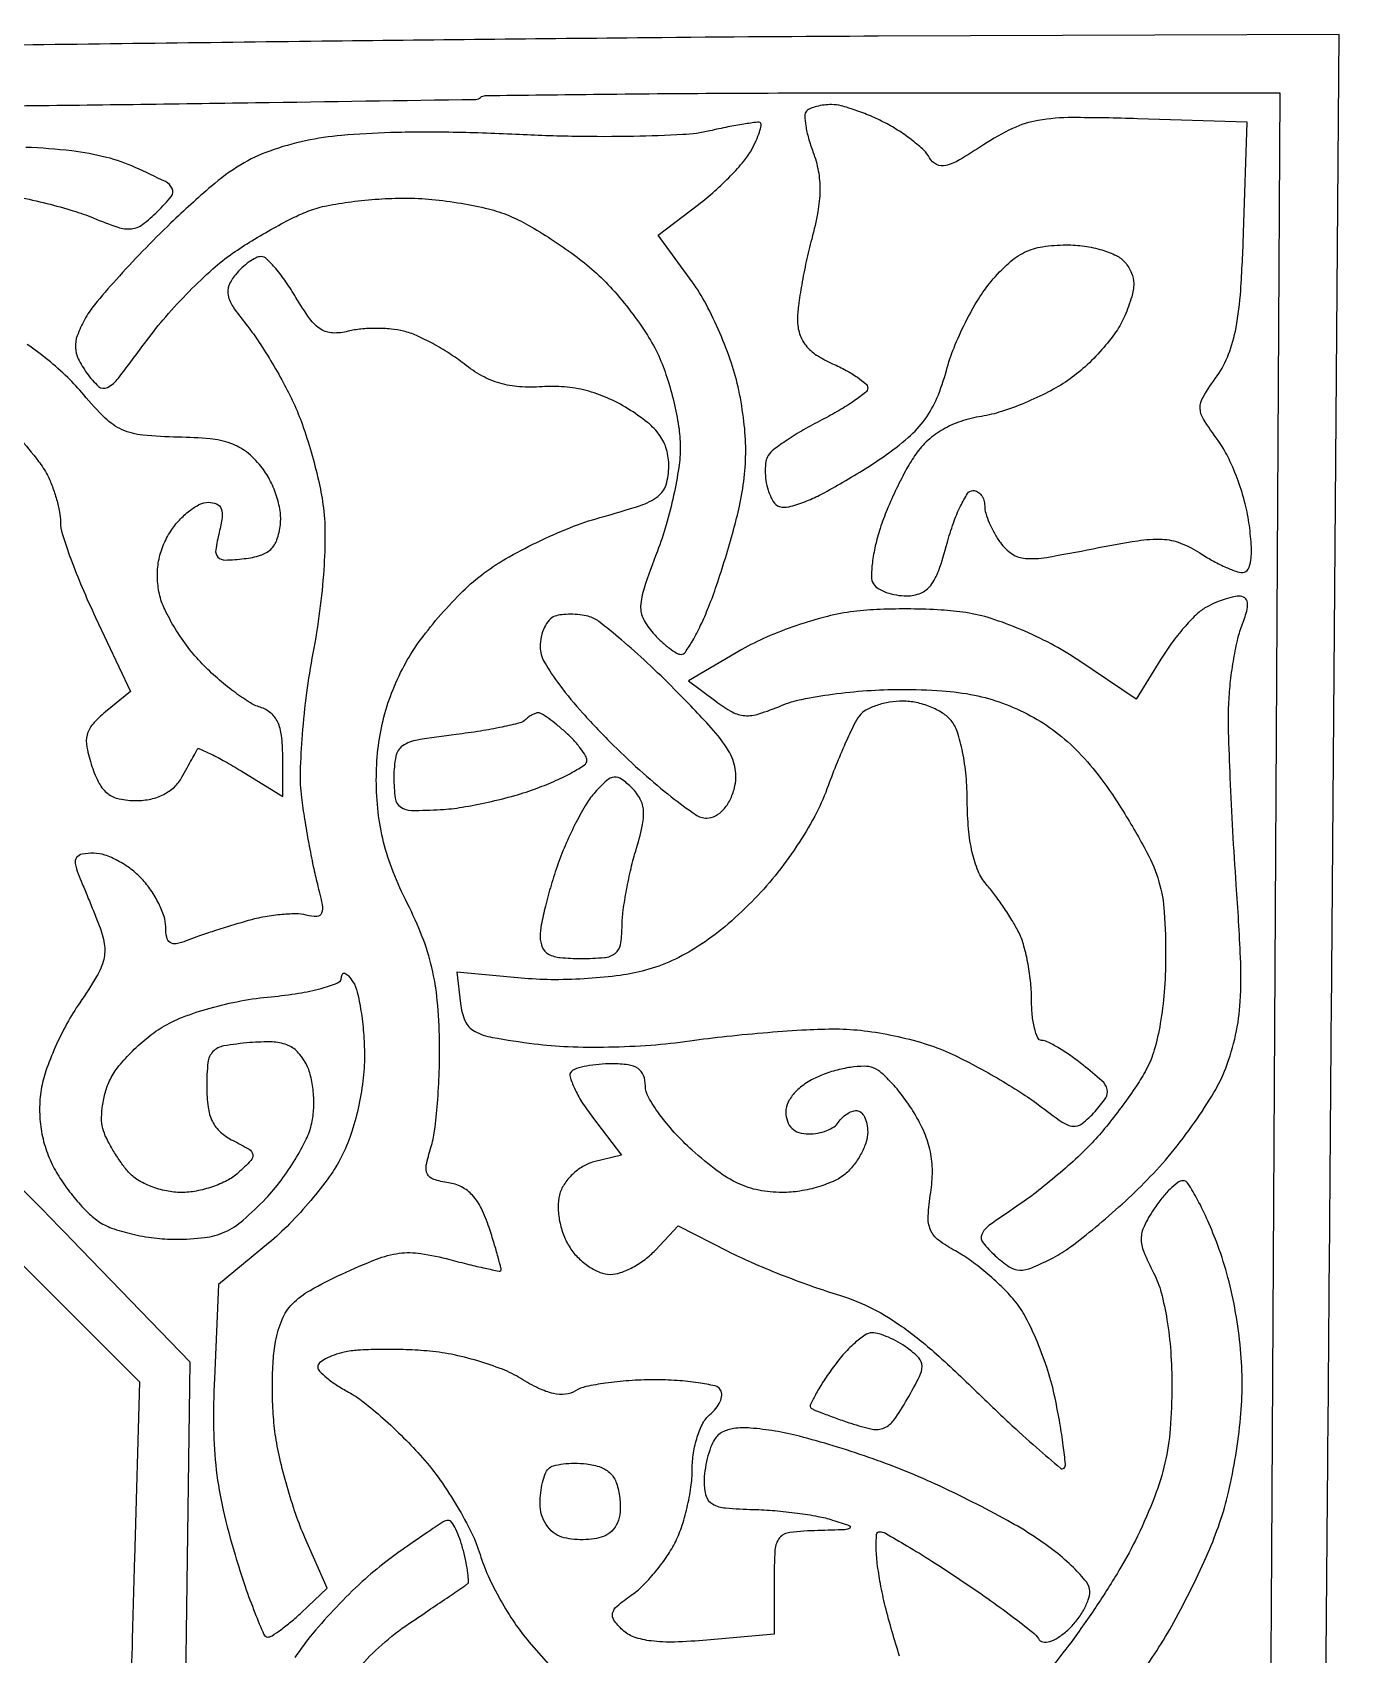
# Model space of a CAD drawing. Extents: x 3.8 to 44, y 2.8 to 44.9.
# Drawn here: x 34.48 to 44.01, y 33.21 to 44.94 of the extents above; entities that cross this region are included whole.
import ezdxf

# ---------------------------------------------------------------- set-up
doc = ezdxf.new("R2010")
doc.units = 0
doc.header["$MEASUREMENT"] = 0

msp = doc.modelspace()

# ---------------------------------------------------------------- linework, layer by layer
for points in [[(26.769741, 44.334821, -0.000003), (28.368792, 44.349802, -0.000078)], [(30.137898, 44.366089, -0.000047), (32.2326, 44.384852, 0.000564), (34.32738, 44.405782, 0.000932), (36.096749, 44.428758, 0.000052), (37.690471, 44.452589, 0.187218), (37.72455, 44.466407, -0.187969), (37.758238, 44.480009, -0.000185), (38.593187, 44.489849, -0.001772), (39.528314, 44.497211, -0.001082), (40.632112, 44.4996), (43.504424, 44.4996), (43.443254, 33.94575, -0.000243), (43.417724, 29.882081, -0.000392), (43.391576, 26.420095, -0.000056), (43.36558, 23.343016, -0.027166)], [(43.732082, 20.6001, 0.000047), (43.770059, 25.005258, 0.000035), (43.811047, 29.851242, 0.000035), (43.848959, 34.409378, 0.000081), (43.87667, 37.83735), (43.932793, 44.9226), (40.599546, 44.908836, 0.001389), (38.931371, 44.897312, 0.000511), (36.576261, 44.872094, 0.000506), (34.003819, 44.839314, 0.000608)], [(34.382636, 43.746368, -0.011631), (34.587362, 43.699912, -0.011778), (34.779104, 43.646855, -0.025572), (34.922881, 43.595243, 0.017164), (35.102177, 43.527458, 0.10667), (35.199269, 43.516283, 0.137345), (35.280471, 43.547865, 0.035387), (35.387718, 43.640918, 0.02516), (35.488454, 43.752336, 0.295772), (35.494554, 43.807758, 0.163176), (35.444714, 43.85724, 0.007626), (35.227209, 43.960442, 0.046439), (35.018895, 44.032952, 0.030074), (34.767734, 44.079181, 0.021499), (34.436471, 44.105374, 0.007886)], [(34.385945, 42.007913, -0.008626), (34.527668, 41.834573, -0.049191), (34.591779, 41.734512, -0.028481), (34.627865, 41.652515, -0.021477), (34.658342, 41.558882, -0.021881), (34.679399, 41.468126, -0.04598), (34.686067, 41.396112, 0.077257), (34.699995, 41.306762, 0.010909), (34.760647, 41.130073, 0.012222), (34.84271, 40.922769, 0.010127), (34.939864, 40.706159), (35.193595, 40.169818), (35.012389, 40.023086, 0.040988), (34.920126, 39.934939, 0.120828), (34.879453, 39.857904, 0.110721), (34.877195, 39.766701, 0.0315), (34.913691, 39.628827, 0.040506), (34.966417, 39.505058, 0.107608), (35.02785, 39.431837, 0.115063), (35.111455, 39.393574, 0.050064), (35.23373, 39.3813, 0.052932), (35.339779, 39.392558, 0.06524), (35.433404, 39.42587, 0.070295), (35.509736, 39.479501, 0.078076), (35.56508, 39.5505, 0.000158), (35.60223, 39.617549, 0.000204), (35.636246, 39.679045, 0.000153), (35.664724, 39.730616, 0.001846), (35.6756, 39.7505, -0.391032), (35.692689, 39.756324, -0.009322), (35.775681, 39.717689, -0.01552), (35.876408, 39.664559, -0.009291), (35.99285, 39.59555), (36.2934, 39.4098), (36.2934, 39.707099, 0.029418), (36.28491, 39.851277, 0.079849), (36.256999, 39.949448, 0.111224), (36.206652, 40.014602, 0.096305), (36.130673, 40.056045, -0.06464), (36.051046, 40.093186, -0.019299), (35.940503, 40.169484, -0.019004), (35.821809, 40.265609, -0.019492), (35.711793, 40.369693, -0.03127), (35.609774, 40.488003, -0.025145), (35.515053, 40.626814, -0.025813), (35.440422, 40.764436, -0.057334), (35.401743, 40.877084, -0.047421), (35.387173, 40.996481, -0.051666), (35.396113, 41.113004, -0.051836), (35.428698, 41.224887, -0.048303), (35.484173, 41.330538, -0.041158), (35.546251, 41.410144, -0.042642), (35.619852, 41.477482, -0.046453), (35.693523, 41.523969, -0.118063), (35.754622, 41.5386, -0.100744), (35.815339, 41.526241, -0.207506), (35.8481, 41.49177, -0.12232), (35.85492, 41.428475, -0.027459), (35.834174, 41.321182, 0.024936), (35.808967, 41.194251, 0.230691), (35.825434, 41.142357, 0.212998), (35.877547, 41.120914, 0.02124), (36.015353, 41.130832, 0.045289), (36.132186, 41.155104, 0.115135), (36.20669, 41.198219, 0.121903), (36.251919, 41.268116, 0.054034), (36.276463, 41.375975, 0.067759), (36.274516, 41.475648, 0.04143), (36.24678, 41.590152, 0.04027), (36.198888, 41.703126, 0.049842), (36.136192, 41.798599, 0.055716), (36.031187, 41.902232, 0.082548), (35.918109, 41.964416, 0.061772), (35.767767, 41.997195, 0.019199), (35.536447, 42.00944, -0.020536), (35.282785, 42.023549, -0.081693), (35.132612, 42.063442, -0.088437), (35.009258, 42.147668, -0.026486), (34.854802, 42.316035, 0.029177), (34.738813, 42.441113, 0.020347), (34.594597, 42.56864, 0.020592), (34.445753, 42.679969, 0.039507)], [(30.532747, 39.898256), (35.256941, 35.178559), (35.22119, 33.895929, 0.000328), (35.202555, 33.211249, 0.000087), (35.173769, 32.120279, 0.000089), (35.14148, 30.88, 0.000091), (35.109961, 29.6523), (35.034483, 26.6913), (35.938892, 25.803989, 0.000429), (36.426989, 25.32594, 0.000109), (37.221375, 24.549582, 0.000111), (38.129432, 23.662912, 0.000112), (39.034772, 22.77968)], [(38.562812, 23.91178), (35.441533, 27.0297), (35.484713, 27.6219, 0.011837), (35.503862, 28.011474, 0.000865), (35.529292, 29.083894, 0.001207), (35.554322, 30.363203, 0.000914), (35.575834, 31.7673), (35.623774, 35.3205), (34.764027, 36.2088, 0.002461), (34.238247, 36.746717, 0.000313), (33.099836, 37.898553, 0.000367)], [(42.476129, 33.036584, 0.016481), (42.613234, 33.23327, 0.018085), (42.737126, 33.440123, 0.011336), (42.867602, 33.690253, 0.011376), (42.98503, 33.942708, 0.020318), (43.068234, 34.155964, 0.026223), (43.132228, 34.379409, 0.016598), (43.184303, 34.645441, 0.01649), (43.219129, 34.91789, 0.023544), (43.2306, 35.161371, 0.022994), (43.218925, 35.415106, 0.020309), (43.183928, 35.677543, 0.020563), (43.128458, 35.932408, 0.025655), (43.055322, 36.163326, 0.013416), (42.982605, 36.34285, 0.020399), (42.909038, 36.494186, 0.015899), (42.841577, 36.610637, 0.259056), (42.803472, 36.6318, 0.162521), (42.765492, 36.61912, 0.031717), (42.709926, 36.571565, 0.030677), (42.649598, 36.505253, 0.024207), (42.592544, 36.426746, 0.030983), (42.521296, 36.301757, 0.113462), (42.500632, 36.213579, 0.099707), (42.519254, 36.119063, 0.020994), (42.590594, 35.965648, -0.05473), (42.645511, 35.823172, -0.024581), (42.687261, 35.626708, -0.022221), (42.714087, 35.396107, -0.017845), (42.723, 35.146446, -0.019779), (42.710813, 34.838487, -0.036698), (42.672848, 34.591412, -0.036197), (42.598744, 34.350315, -0.018685), (42.473513, 34.060536, -0.023417), (42.34732, 33.825148, -0.012737), (42.171789, 33.547899, -0.012667), (41.978532, 33.274441, -0.019583), (41.796713, 33.049468, 0.010514)], [(40.754416, 33.19366, -0.009723), (40.700003, 33.370079, -0.009641), (40.650769, 33.554818, -0.01412), (40.615219, 33.719247, -0.015557), (40.592985, 33.862875, -0.026661), (40.58461, 33.983775, -0.026006), (40.587881, 34.074207, -0.388625), (40.609282, 34.0938, -0.13054), (40.651736, 34.082524, -0.004205), (40.806114, 33.992561, -0.007843), (40.987022, 33.881215, -0.005338), (41.189424, 33.749158, -0.006112), (41.390889, 33.611035, -0.00829), (41.56915, 33.481118, -0.005871), (41.714671, 33.368617, -0.08706), (41.757364, 33.320647, 0.208778), (41.790228, 33.297893, 0.119602), (41.839258, 33.300059, 0.076193), (41.901176, 33.328779, 0.037309), (41.969999, 33.382301, 0.04159), (42.031416, 33.447951, 0.038135), (42.083118, 33.524715, 0.040334), (42.118493, 33.600667, 0.091887), (42.12928, 33.662762, 0.168576), (42.104832, 33.730733, 0.028358), (42.01061, 33.834758, 0.028283), (41.88083, 33.948942, 0.021775), (41.72743, 34.058795, 0.018444), (41.534524, 34.1747, 0.009086), (41.281463, 34.308376, 0.009002), (41.013398, 34.437801, 0.012971), (40.771409, 34.541789, 0.011552), (40.5321, 34.630997, 0.009461), (40.272503, 34.715527, 0.009584), (40.030759, 34.784181, 0.024749), (39.853337, 34.821636, 0.018237), (39.676205, 34.84337, 0.055566), (39.555214, 34.840297, 0.088303), (39.472178, 34.813464, 0.130127), (39.416273, 34.761641, 0.054608), (39.387509, 34.702904, 0.026165), (39.363148, 34.62243, 0.025573), (39.346264, 34.534873, 0.033152), (39.340295, 34.45335, 0.075591), (39.355112, 34.351233, 0.194717), (39.401106, 34.29431, 0.10593), (39.495684, 34.26552, 0.015245), (39.69855, 34.254567, -0.014989), (39.85171, 34.246376, -0.012299), (40.01461, 34.228714, -0.012486), (40.163595, 34.205043, -0.03186), (40.2696, 34.1784, -0.008407), (40.391327, 34.137147, -0.604142), (40.393683, 34.12047, -0.147695), (40.358832, 34.108497, -0.002769), (40.16385, 34.102233, 0.020393), (39.961423, 34.088578, 0.193687), (39.886355, 34.048463, 0.162397), (39.85302, 33.963874, 0.013355), (39.8466, 33.723576), (39.8466, 33.353352), (39.36015, 33.309859, -0.014775), (39.12649, 33.295911, -0.037853), (38.957342, 33.303629, -0.054043), (38.834694, 33.332248, -0.105972), (38.749535, 33.38427, -0.046711), (38.688686, 33.453942, -0.222374), (38.679113, 33.504556, -0.157263), (38.7114, 33.555751, -0.021288), (38.813468, 33.633922, 0.043093), (38.894652, 33.701907, 0.022806), (38.983447, 33.798781, 0.022523), (39.065853, 33.906894, 0.032258), (39.127983, 34.010134, 0.038593), (39.17645, 34.124737, 0.022671), (39.217265, 34.267957, 0.022587), (39.245241, 34.41572, 0.035503), (39.2544, 34.54454, -0.03915), (39.263706, 34.663205, -0.038161), (39.291403, 34.780022, -0.040744), (39.331971, 34.878565, -0.101875), (39.380369, 34.939027, 0.050777), (39.425125, 34.984577, 0.064546), (39.455715, 35.034897, 0.078442), (39.468312, 35.08211, 0.165938), (39.459976, 35.118586, 0.199495), (39.419207, 35.147901, 0.019727), (39.298231, 35.171184, 0.022468), (39.146056, 35.187337, 0.015945), (38.974457, 35.192305, 0.016216), (38.797206, 35.186031, 0.018291), (38.627759, 35.168279, 0.017817), (38.485764, 35.142939, 0.088151), (38.410896, 35.112333, -0.11876), (38.338668, 35.087794, -0.078314), (38.250739, 35.093536, -0.056956), (38.144141, 35.130683, -0.026124), (38.014879, 35.201524, 0.044607), (37.881723, 35.26823, 0.022265), (37.703295, 35.329494, 0.021909), (37.511552, 35.376907, 0.030045), (37.335583, 35.40144, 0.012084), (37.165537, 35.41068, 0.011368), (36.991741, 35.411964, 0.01141), (36.837697, 35.406082, 0.038097), (36.73755, 35.392261, 0.030422), (36.664656, 35.371763, 0.042962), (36.603115, 35.344219, 0.050291), (36.559904, 35.314199, 0.21919), (36.5472, 35.286612, 0.194033), (36.560086, 35.254655, 0.028492), (36.612324, 35.206262, 0.028681), (36.683993, 35.153687, 0.021044), (36.768898, 35.103542, -0.043779), (36.875321, 35.033984, -0.014807), (37.017507, 34.915189, -0.014598), (37.167686, 34.773925, -0.016251), (37.303907, 34.628953, -0.026685), (37.431442, 34.467455, -0.019673), (37.555529, 34.276282, -0.019993), (37.658748, 34.085719, -0.041357), (37.720525, 33.928204, 0.034815), (37.778122, 33.775509, 0.020294), (37.86696, 33.601, 0.020226), (37.970622, 33.432646, 0.032055), (38.073957, 33.298519), (38.324081, 33.013644)], [(36.844948, 33.10758, -0.03905), (37.009554, 33.276775, -0.031743), (37.209818, 33.431439, 0.000249), (37.362979, 33.535026, 0.000378), (37.496126, 33.625319, 0.000138), (37.610762, 33.703232, 0.009386), (37.629967, 33.716827, 0.257867), (37.63763, 33.733478, 0.013048), (37.631483, 33.795029, 0.018177), (37.619119, 33.870692, 0.011895), (37.599646, 33.956917, 0.021914), (37.574405, 34.041587, 0.032912), (37.544442, 34.112585, 0.034653), (37.514154, 34.163757, 0.259177), (37.489779, 34.175831, 0.131131), (37.454587, 34.164633, 0.004691), (37.334902, 34.086523, 0.008363), (37.194714, 33.989721, 0.005731), (37.038761, 33.875411, 0.025689), (36.867858, 33.732816, 0.015979), (36.681961, 33.549404, 0.016022), (36.509719, 33.356212, 0.027774), (36.381244, 33.183858, 0.021908)]]:
    msp.add_lwpolyline(points, format="xyb")
for points in [[(40.26255, 44.414479, 0.031889), (40.207808, 44.411198, 0.032155), (40.154082, 44.400982, 0.03393), (40.108685, 44.385936, 0.099711), (40.081399, 44.367799, 0.208076), (40.068489, 44.33501, 0.030074), (40.075488, 44.261805, 0.029899), (40.095246, 44.17143, 0.021481), (40.12756, 44.073251, -0.045047), (40.165971, 43.934942, -0.048898), (40.177567, 43.795783, -0.041236), (40.162244, 43.638317, -0.02048), (40.118362, 43.442438, 0.011582), (40.079099, 43.280721, 0.010486), (40.045927, 43.111927, 0.010567), (40.022598, 42.959567, 0.032714), (40.0158, 42.855777, 0.075962), (40.030993, 42.75635, 0.093803), (40.075061, 42.673795, 0.079445), (40.152864, 42.603484, 0.039917), (40.2696, 42.540239, -0.019153), (40.36682, 42.492673, -0.027305), (40.448846, 42.442617, -0.026154), (40.509345, 42.396165, -0.219342), (40.5234, 42.365668, -0.22791), (40.507799, 42.333219, -0.016402), (40.425681, 42.271866, -0.020419), (40.318197, 42.203271, -0.013864), (40.19074, 42.133728, 0.012951), (40.059452, 42.062407, 0.015593), (39.940083, 41.988442, 0.014322), (39.844154, 41.920743, 0.09378), (39.804579, 41.877452, 0.097058), (39.787704, 41.832629, 0.040421), (39.782144, 41.767952, 0.038023), (39.787291, 41.695638, 0.040089), (39.803333, 41.626246, 0.056463), (39.840058, 41.544039, 0.185409), (39.885812, 41.507701, 0.140017), (39.95312, 41.505929, 0.027861), (40.068995, 41.542742, 0.0293), (40.174892, 41.590275, 0.009823), (40.323739, 41.671616, 0.009736), (40.485297, 41.768295, 0.010979), (40.63653, 41.867526, 0.028329), (40.8163, 42.00684, 0.056054), (40.938219, 42.139593, 0.058599), (41.024269, 42.292057, 0.033868), (41.092408, 42.491605, -0.030596), (41.147524, 42.656532, -0.020499), (41.229493, 42.8378, -0.020676), (41.32375, 43.007493, -0.037803), (41.416199, 43.135919, -0.032325), (41.543158, 43.268395, -0.072466), (41.6581, 43.346586, -0.075584), (41.787432, 43.386847, -0.037746), (41.958762, 43.3998, -0.034449), (42.091508, 43.390643, -0.037957), (42.217389, 43.363336, -0.04152), (42.321325, 43.322725, -0.106042), (42.384537, 43.272976, -0.071268), (42.431374, 43.196657, -0.103807), (42.447104, 43.119556, -0.074494), (42.432332, 43.0246, -0.022418), (42.382369, 42.886815, -0.055159), (42.319498, 42.77252, -0.027446), (42.21699, 42.642598, -0.026858), (42.094768, 42.518199, -0.035486), (41.970224, 42.419615, -0.030653), (41.830268, 42.336225, -0.020513), (41.661178, 42.257644, -0.020688), (41.490387, 42.194787, -0.03777), (41.346062, 42.160114, 0.04014), (41.197408, 42.123656, 0.050383), (41.068016, 42.065652, 0.053495), (40.959135, 41.986433, 0.055933), (40.871355, 41.886988, 0.027262), (40.804504, 41.779622, 0.013785), (40.731629, 41.637856, 0.01365), (40.664229, 41.486913, 0.019761), (40.613728, 41.349904, 0.021494), (40.578449, 41.222751, 0.026557), (40.557097, 41.101677, 0.02657), (40.55018, 41.000606, 0.143161), (40.564678, 40.948054, 0.121475), (40.598465, 40.914932, 0.047951), (40.657834, 40.887137, 0.043794), (40.730707, 40.86818, 0.041767), (40.806946, 40.8618, 0.097945), (40.906395, 40.88147, 0.132767), (40.978704, 40.936958, 0.079285), (41.037008, 41.045211, 0.018618), (41.097729, 41.2425, -0.019519), (41.142909, 41.388361, -0.029167), (41.194587, 41.511369, -0.028666), (41.245687, 41.602007, -0.255373), (41.284475, 41.6232, -0.129493), (41.316862, 41.614669, -0.100696), (41.344453, 41.590673, -0.088824), (41.363008, 41.554777, -0.075114), (41.3694, 41.51247, 0.072858), (41.377203, 41.459205, 0.028056), (41.402683, 41.388748, 0.027058), (41.439338, 41.314244, 0.030023), (41.482705, 41.246785, 0.08721), (41.567516, 41.165293, 0.132123), (41.663811, 41.132445, 0.058831), (41.81592, 41.140287, 0.006794), (42.152724, 41.202488, -0.009041), (42.476303, 41.260745, -0.049898), (42.652833, 41.271409, -0.082802), (42.784816, 41.244022, -0.052601), (42.924743, 41.172073, 0.018344), (43.014148, 41.118072, 0.020027), (43.104736, 41.07244, 0.019937), (43.184877, 41.039806, 0.086928), (43.235144, 41.031, 0.280934), (43.273278, 41.054262, 0.087852), (43.293924, 41.120996, 0.048903), (43.296914, 41.231491, 0.016875), (43.280245, 41.39055, 0.032172), (43.248455, 41.545399, 0.023101), (43.194058, 41.713476, 0.023454), (43.127069, 41.869265, 0.045634), (43.057048, 41.984974, -0.016643), (42.950992, 42.139292, -0.139115), (42.926824, 42.219582, -0.142028), (42.948712, 42.299841, -0.017593), (43.049599, 42.452627, 0.064404), (43.132882, 42.608711, 0.044677), (43.186712, 42.80155, 0.029156), (43.220476, 43.071062, 0.008614), (43.240905, 43.486752), (43.266459, 44.2881), (42.475178, 44.312583, 0.007175), (42.002681, 44.320418, 0.042635), (41.75685, 44.299971, 0.06812), (41.57139, 44.24174, 0.036101), (41.361006, 44.123387, -0.012616), (41.186881, 44.014372, -0.074617), (41.087497, 43.974078, -0.175495), (41.021704, 43.981426, -0.151624), (40.971066, 44.02952, 0.075242), (40.928347, 44.084516, 0.02353), (40.84917, 44.153005, 0.022921), (40.752318, 44.222185, 0.023451), (40.650258, 44.281645, 0.019099), (40.543276, 44.332329, 0.018544), (40.431694, 44.375244, 0.018818), (40.330917, 44.405586, 0.062814)], [(39.747704, 44.281518, 0.197231), (39.725415, 44.287426, 0.005952), (39.628521, 44.27355, 0.010957), (39.51301, 44.253, 0.007253), (39.3813, 44.224585, -0.043765), (39.186908, 44.197287, -0.008347), (38.82985, 44.184661, -0.008845), (38.411268, 44.184259, -0.008031), (37.979225, 44.198431, 0.007937), (37.495763, 44.214382, 0.011832), (37.072674, 44.211608, 0.01355), (36.719936, 44.191368, 0.031722), (36.458747, 44.15247, 0.032551), (36.199127, 44.078843, 0.051663), (35.990712, 43.979538, 0.041007), (35.776044, 43.823069, 0.013326), (35.485517, 43.558605, 0.009063), (35.279783, 43.353754, 0.010038), (35.088647, 43.148315, 0.009479), (34.9327, 42.966998, 0.050032), (34.859664, 42.858241, 0.033561), (34.807599, 42.742986, 0.10091), (34.794248, 42.658136, 0.104442), (34.815364, 42.57653, 0.037437), (34.877053, 42.472719, 0.057596), (34.962078, 42.376957, 0.316289), (35.026978, 42.36933, 0.105476), (35.105531, 42.436284, 0.005386), (35.307709, 42.705576, -0.020814), (35.447406, 42.880158, -0.015181), (35.61623, 43.062535, -0.015387), (35.787141, 43.225902, -0.032359), (35.931325, 43.339516, -0.01347), (36.071196, 43.430305, -0.010633), (36.227125, 43.521151, -0.010782), (36.375605, 43.599341, -0.026081), (36.489257, 43.648872, -0.042178), (36.611407, 43.683275, -0.015262), (36.789485, 43.71196, -0.015011), (36.987329, 43.731644, -0.017289), (37.176876, 43.7382, -0.023814), (37.371162, 43.728941, -0.017887), (37.583397, 43.700976, -0.018184), (37.781568, 43.660156, -0.039088), (37.929619, 43.611481, -0.030393), (38.068136, 43.543447, -0.015008), (38.235618, 43.441379, -0.014835), (38.403631, 43.324698, -0.020968), (38.545431, 43.210356, -0.030178), (38.676361, 43.080607, -0.019853), (38.811411, 42.91694, -0.019992), (38.930556, 42.746546, -0.035969), (39.012023, 42.596826, -0.028664), (39.071179, 42.443901, -0.019567), (39.121374, 42.264393, -0.019765), (39.156247, 42.086907, -0.03717), (39.167942, 41.941357, -0.038722), (39.157037, 41.789165, -0.01659), (39.120094, 41.588562, -0.016299), (39.066392, 41.37638, -0.020662), (39.002447, 41.184578, 0.008881), (38.906291, 40.917312, 0.069719), (38.881633, 40.787976, 0.132844), (38.902219, 40.693691, 0.064201), (38.973259, 40.59147, 0.020672), (39.030725, 40.53302, 0.025427), (39.089139, 40.483647, 0.025212), (39.141244, 40.447966, 0.138384), (39.173726, 40.4388, 0.247221), (39.204754, 40.45514, 0.018341), (39.257719, 40.53875, 0.022087), (39.315485, 40.64868, 0.014763), (39.372172, 40.779056, 0.013519), (39.430669, 40.93755, 0.007419), (39.494123, 41.134485, 0.00739), (39.55265, 41.336433, 0.011712), (39.596144, 41.51122, 0.026823), (39.63059, 41.715781, 0.029731), (39.641358, 41.915915, 0.028497), (39.628354, 42.123142, 0.021263), (39.591372, 42.349177, 0.030618), (39.53815, 42.544591, 0.019816), (39.45408, 42.763446, 0.019928), (39.354532, 42.971527, 0.035223), (39.25403, 43.133086), (39.009287, 43.470943), (39.299907, 43.692611, 0.019535), (39.417959, 43.790176, 0.017602), (39.532356, 43.899984, 0.017939), (39.627888, 44.00571, 0.051926), (39.683118, 44.087285, 0.016603), (39.716577, 44.155125, 0.025999), (39.740284, 44.215706, 0.023695), (39.753935, 44.264342, 0.295276)], [(36.137412, 43.3152, 0.117426), (36.100395, 43.306385, 0.036572), (36.051075, 43.276775, 0.034288), (35.998987, 43.234452, 0.031807), (35.951758, 43.184393, 0.07602), (35.904859, 43.106328, 0.151189), (35.898501, 43.035172, 0.097196), (35.934208, 42.951825, 0.020754), (36.028762, 42.824843, -0.023182), (36.111091, 42.713151, -0.011349), (36.205954, 42.563888, -0.011233), (36.297722, 42.403977, -0.015995), (36.371388, 42.2577, -0.024331), (36.43564, 42.099544, -0.013733), (36.498765, 41.902326, -0.013684), (36.551647, 41.699414, -0.021787), (36.584459, 41.523115, -0.035105), (36.599056, 41.315706, -0.016958), (36.590046, 41.049519, -0.015745), (36.560439, 40.752145, -0.014187), (36.511419, 40.446634, 0.014276), (36.465423, 40.159647, 0.012806), (36.433908, 39.859921, 0.012957), (36.419497, 39.589478, 0.038748), (36.428772, 39.404619, 0.007852), (36.451542, 39.246801, 0.00566), (36.481697, 39.071461, 0.005718), (36.514174, 38.905339, 0.012323), (36.54378, 38.778409, -0.012967), (36.578355, 38.629306, -0.136428), (36.574065, 38.56745, -0.315241), (36.540189, 38.543287, -0.066251), (36.463849, 38.55276, 0.066628), (36.387402, 38.562189, 0.022415), (36.274961, 38.555981, 0.021845), (36.149767, 38.537869, 0.023338), (36.029407, 38.509177, 0.005006), (35.909089, 38.473181, 0.004378), (35.783995, 38.433183, 0.004404), (35.671594, 38.395055, 0.013063), (35.59545, 38.366224, -0.05137), (35.524128, 38.345294, -0.198815), (35.479956, 38.354696, -0.195204), (35.454851, 38.392763, -0.049401), (35.4474, 38.467996, 0.080092), (35.435249, 38.543366, 0.035296), (35.396729, 38.637009, 0.033777), (35.340918, 38.732626, 0.038558), (35.274904, 38.815448, 0.044624), (35.195985, 38.886299, 0.038215), (35.101686, 38.946212, 0.039972), (35.006888, 38.987381, 0.082639), (34.927453, 39.0006, 0.041516), (34.8439, 38.99365, 0.190261), (34.802993, 38.969018, 0.212702), (34.792557, 38.925164, 0.052462), (34.814255, 38.85255, -0.001638), (34.844224, 38.78004, -0.000674), (34.884385, 38.681581, -0.000667), (34.927194, 38.575822, -0.000857), (34.966271, 38.478428, -0.054488), (35.003441, 38.344636, -0.102503), (34.998733, 38.233061, -0.072681), (34.947234, 38.108338, -0.017334), (34.825537, 37.919036, 0.026832), (34.733585, 37.769849, 0.020223), (34.648353, 37.597071, 0.020589), (34.58135, 37.427676, 0.043681), (34.546729, 37.291052, 0.040269), (34.535267, 37.148774, 0.039005), (34.546521, 37.004942, 0.039139), (34.579902, 36.865084, 0.041203), (34.634273, 36.734631, 0.030501), (34.699881, 36.62474, 0.022267), (34.785245, 36.510978, 0.022634), (34.876187, 36.410076, 0.045279), (34.958141, 36.340836, 0.067437), (35.056514, 36.290078, 0.027692), (35.200854, 36.247585, 0.026782), (35.363034, 36.218512, 0.030968), (35.519685, 36.2088, 0.030159), (35.728966, 36.221435, 0.076266), (35.875412, 36.262413, 0.072371), (36.00729, 36.346861, 0.025157), (36.170623, 36.503461, 0.028236), (36.281043, 36.634643, 0.023721), (36.383038, 36.785085, 0.024386), (36.463074, 36.931731, 0.058723), (36.503494, 37.048399, 0.044177), (36.517506, 37.157348, 0.033605), (36.514186, 37.277721, 0.034438), (36.495479, 37.391034, 0.064825), (36.462699, 37.477615, 0.069034), (36.399284, 37.564728, 0.111581), (36.322994, 37.61487, 0.084099), (36.216902, 37.635429, 0.026654), (36.055217, 37.630627, 0.021378), (35.867632, 37.606916, 0.158633), (35.788973, 37.565652, 0.169587), (35.752417, 37.487404, 0.025272), (35.7435, 37.311098, 0.034054), (35.753452, 37.165144, 0.080091), (35.785217, 37.060987, 0.096391), (35.843539, 36.983954, 0.067121), (35.934019, 36.922513, -0.016097), (36.050756, 36.859543, -0.227168), (36.076773, 36.821281, -0.233529), (36.062883, 36.777682, -0.016996), (35.969657, 36.687365, -0.065547), (35.891893, 36.63363, -0.036112), (35.785315, 36.588373, -0.035308), (35.668659, 36.557493, -0.047084), (35.5596, 36.5472, -0.050918), (35.452569, 36.558128, -0.041513), (35.342031, 36.59069, -0.043094), (35.244444, 36.638504, -0.080036), (35.177271, 36.69525, -0.024244), (35.124712, 36.762813, -0.016961), (35.071933, 36.843594, -0.017157), (35.026543, 36.924646, -0.033818), (34.99723, 36.992352, -0.078847), (34.983805, 37.064647, -0.036823), (34.988328, 37.160065, -0.035306), (35.008029, 37.26164, -0.041367), (35.041197, 37.35398, -0.059603), (35.098381, 37.447967, -0.027549), (35.192939, 37.555617, -0.026814), (35.306037, 37.659166, -0.033553), (35.421755, 37.741893, -0.047044), (35.569131, 37.814829, -0.023076), (35.768121, 37.880638, -0.022031), (35.990317, 37.932475, -0.023682), (36.210929, 37.963065, 0.016575), (36.408399, 37.987593, 0.028135), (36.571106, 38.02278, 0.028069), (36.690301, 38.06299, 0.302648), (36.717695, 38.1029, -0.151938), (36.725527, 38.126907, -0.345324), (36.742701, 38.132011, -0.124239), (36.769235, 38.112933, -0.031637), (36.801, 38.07, -0.085098), (36.832836, 37.99552, -0.019719), (36.859299, 37.861343, -0.019799), (36.877781, 37.70232, -0.018229), (36.884305, 37.53788, -0.031502), (36.873234, 37.352933, -0.02474), (36.838803, 37.15501, -0.025105), (36.786036, 36.965753, -0.037427), (36.719628, 36.807327, -0.038381), (36.63033, 36.661177, -0.018855), (36.496097, 36.489252, -0.018587), (36.342465, 36.320243, -0.02568), (36.19174, 36.181368), (35.829824, 35.88074), (35.798948, 35.200826, 0.014993), (35.793391, 34.839954, 0.025582), (35.813191, 34.539196, 0.026594), (35.86281, 34.250257, 0.017912), (35.948571, 33.926656, 0.008016), (36.021771, 33.698857, 0.012795), (36.09237, 33.506963, 0.006619), (36.156837, 33.350734, 0.300101), (36.184632, 33.3324, 0.14218), (36.216115, 33.341537, 0.015594), (36.27905, 33.384235, 0.01806), (36.352035, 33.441281, 0.013664), (36.428029, 33.508861), (36.615862, 33.685321), (36.454064, 34.051094, -0.021333), (36.388262, 34.218845, -0.013054), (36.324415, 34.421619, -0.013078), (36.271595, 34.626101, -0.022607), (36.239913, 34.798815, -0.020137), (36.223808, 34.966153, -0.014591), (36.218845, 35.153351, -0.014781), (36.224596, 35.331672, -0.030922), (36.241709, 35.469395, -0.051895), (36.289279, 35.629306, -0.09635), (36.363743, 35.741745, -0.070807), (36.49108, 35.839023, -0.018241), (36.721731, 35.957497, -0.015999), (36.971143, 36.064725, -0.060219), (37.135606, 36.107376, -0.070823), (37.291539, 36.106135, -0.027874), (37.502309, 36.062289, 0.004505), (37.639219, 36.027064, 0.007243), (37.756612, 35.999785, 0.002321), (37.857678, 35.978328, 0.271231), (37.869925, 35.982457, 0.246689), (37.872933, 35.995175, 0.002975), (37.850618, 36.079919, 0.008042), (37.822231, 36.178826, 0.005071), (37.786069, 36.2934, 0.034245), (37.730387, 36.431074, 0.071343), (37.665633, 36.526698, 0.089085), (37.587324, 36.586901, 0.084459), (37.4915, 36.61751, -0.039995), (37.385212, 36.641348, -0.204423), (37.340081, 36.679659, -0.168055), (37.331633, 36.743956, -0.025482), (37.3646, 36.87131, 0.044165), (37.391475, 36.993797, 0.011829), (37.412206, 37.192307, 0.011891), (37.425106, 37.41991, 0.012028), (37.4271, 37.647, 0.02), (37.411165, 37.935025, 0.033831), (37.371987, 38.173405, 0.035378), (37.302572, 38.396807, 0.024538), (37.19445, 38.638238, -0.023697), (37.091878, 38.866249, -0.032115), (37.022753, 39.0812, -0.033253), (36.983362, 39.297116, -0.0285), (36.9702, 39.527846, -0.027122), (36.982341, 39.751509, -0.03237), (37.018719, 39.959465, -0.032826), (37.081063, 40.158518, -0.029365), (37.170899, 40.355509, -0.034654), (37.273648, 40.520914, -0.02014), (37.418045, 40.704901, -0.020069), (37.578377, 40.878453, -0.031748), (37.730415, 41.012168, -0.033399), (37.903628, 41.128424, -0.018154), (38.130113, 41.24866, -0.018015), (38.370368, 41.354718, -0.027135), (38.587217, 41.427889, 0.010581), (38.879886, 41.515971, 0.082038), (39.006287, 41.581328, 0.160219), (39.065341, 41.665438, 0.073734), (39.0852, 41.79937, 0.067665), (39.06876, 41.920297, 0.087156), (39.020658, 42.021388, 0.070328), (38.931928, 42.115039, 0.029603), (38.789724, 42.215014, 0.035232), (38.639729, 42.293703, 0.04046), (38.486843, 42.346383, 0.04127), (38.330194, 42.373025, 0.039532), (38.168992, 42.374144, -0.035921), (38.005068, 42.374101, -0.05309), (37.863646, 42.399488, -0.054661), (37.733779, 42.453314, -0.04112), (37.604722, 42.538668, 0.023428), (37.498721, 42.61429, 0.018633), (37.377828, 42.686029, 0.019008), (37.260591, 42.744155, 0.044121), (37.167954, 42.77631, 0.038985), (37.077474, 42.791652, 0.023397), (36.968544, 42.796367, 0.023349), (36.859069, 42.790865, 0.037267), (36.766807, 42.774894, -0.070394), (36.654529, 42.763022, -0.135662), (36.568932, 42.789959, -0.093544), (36.489159, 42.865949, -0.022528), (36.38896, 43.019523, 0.018015), (36.316519, 43.132773, 0.024964), (36.243106, 43.228345, 0.023234), (36.177025, 43.29908, 0.195679)], [(43.207356, 40.859227, 0.05479), (43.1577, 40.852519, 0.022623), (43.092591, 40.833161, 0.022057), (43.023995, 40.805895, 0.026446), (42.962226, 40.774104, 0.06322), (42.895864, 40.723185, 0.019664), (42.809978, 40.631127, 0.019311), (42.721196, 40.519704, 0.020152), (42.6426, 40.403296), (42.464448, 40.11504), (42.042797, 40.39879, 0.026514), (41.849049, 40.51475, 0.021665), (41.630788, 40.6183, 0.022273), (41.415783, 40.698034, 0.040455), (41.233357, 40.740693, 0.022328), (41.054329, 40.759416, 0.012428), (40.835063, 40.767028, 0.012377), (40.612378, 40.763708, 0.01956), (40.422017, 40.748682, 0.033268), (40.231939, 40.71323, 0.019446), (40.009825, 40.646998, 0.019391), (39.791721, 40.56304, 0.030973), (39.613585, 40.472964), (39.228705, 40.247409), (39.424803, 40.099492, 0.035505), (39.543636, 40.022438, 0.110129), (39.634793, 39.99574, 0.093901), (39.736911, 40.008231, 0.021706), (39.900233, 40.068288, -0.048985), (40.046774, 40.113279, -0.016315), (40.26836, 40.150716, -0.016063), (40.518014, 40.176425, -0.017626), (40.761177, 40.185, -0.01649), (41.060924, 40.175112, -0.033453), (41.294655, 40.143881, -0.038927), (41.49796, 40.085963, -0.033118), (41.701582, 39.99465, -0.041533), (41.882076, 39.878758, -0.036886), (42.048765, 39.73032, -0.032643), (42.209059, 39.541645, -0.020988), (42.370538, 39.304093, -0.015922), (42.542906, 39.005269, -0.052184), (42.628855, 38.79443, -0.054049), (42.667734, 38.574307, -0.017988), (42.677849, 38.246593, -0.017924), (42.667581, 37.996028, -0.023752), (42.639286, 37.769569, -0.026741), (42.595379, 37.577958, -0.054783), (42.537122, 37.4355, -0.022539), (42.467223, 37.319604, -0.011332), (42.369255, 37.179568, -0.011229), (42.26123, 37.0391, -0.016331), (42.159273, 36.920644, -0.019804), (42.04453, 36.805337, -0.011084), (41.896557, 36.673954, -0.011046), (41.740889, 36.547602, -0.017633), (41.601903, 36.447439, 0.008375), (41.400418, 36.307827, 0.13537), (41.34904, 36.244161, 0.27801), (41.357102, 36.183639, 0.040139), (41.446161, 36.088994, 0.036507), (41.547268, 36.010105, 0.140082), (41.622483, 35.985908, 0.109742), (41.709352, 36.002229, 0.018234), (41.864123, 36.075241, 0.041201), (41.990824, 36.154607, 0.0124), (42.169666, 36.295354, 0.012336), (42.363242, 36.463847, 0.013097), (42.544348, 36.63844, 0.022913), (42.717203, 36.830935, 0.018251), (42.886013, 37.053281, 0.018612), (43.027395, 37.271134, 0.043435), (43.112172, 37.445911, 0.036961), (43.183964, 37.685683, 0.039852), (43.217384, 37.927437, 0.025827), (43.21932, 38.246581, 0.006326), (43.188737, 38.771212, -0.003571), (43.163897, 39.1604, -0.003696), (43.144935, 39.545461, -0.003567), (43.133361, 39.879069, -0.015885), (43.134189, 40.075035, -0.017847), (43.145092, 40.226887, -0.01429), (43.167316, 40.389356, -0.014528), (43.196572, 40.538594, -0.035186), (43.228997, 40.646085, 0.020579), (43.263731, 40.750141, 0.095843), (43.269386, 40.812862, 0.218772), (43.249554, 40.84656, 0.15956)], [(38.502362, 40.714346, 0.036676), (38.442447, 40.725266, 0.02702), (38.375063, 40.728836, 0.027534), (38.310639, 40.725215, 0.05339), (38.26035, 40.714081, 0.134809), (38.219866, 40.686824, 0.06622), (38.185664, 40.63439, 0.058381), (38.162458, 40.56644, 0.053169), (38.1546, 40.492756, 0.13417), (38.184185, 40.384488, 0.02683), (38.296145, 40.216236, 0.023954), (38.463575, 40.01283, 0.013319), (38.685626, 39.780706, 0.012592), (38.899532, 39.579121, 0.017116), (39.103011, 39.409002, 0.01406), (39.278135, 39.280242, 0.152638), (39.360814, 39.2544, 0.126442), (39.422255, 39.27019, 0.082644), (39.479994, 39.315747, 0.070022), (39.5278, 39.385918, 0.053134), (39.559947, 39.473421, 0.102813), (39.565565, 39.610381, 0.095908), (39.516745, 39.742019, 0.049421), (39.391904, 39.907911, 0.009065), (39.126771, 40.185737, 0.009578), (38.929872, 40.377233, 0.012458), (38.74199, 40.5445, 0.010151), (38.579961, 40.676117, 0.102434)], [(38.140889, 40.0158, 0.08841), (38.120929, 40.012243, 0.036335), (38.095798, 40.000858, 0.03451), (38.069948, 39.984399, 0.037371), (38.047333, 39.964933, -0.135989), (38.007618, 39.942453, -0.009139), (37.879314, 39.912887, -0.012606), (37.722744, 39.883911, -0.009084), (37.546783, 39.859183, 0.010364), (37.266591, 39.819076, 0.110108), (37.160297, 39.776345, 0.197658), (37.111388, 39.70152, 0.047198), (37.0971, 39.5505, 0.03134), (37.106658, 39.398162, 0.213115), (37.144825, 39.335244, 0.152676), (37.225354, 39.310107, 0.014284), (37.4355, 39.316204, 0.026139), (37.590969, 39.33335, 0.014124), (37.780113, 39.369795, 0.014034), (37.971151, 39.417896, 0.021448), (38.13345, 39.471251, 0.014694), (38.271223, 39.527866, 0.02211), (38.387382, 39.585923, 0.018299), (38.475817, 39.639451, 0.252655), (38.493, 39.671285, 0.137048), (38.483644, 39.704778, 0.025722), (38.447554, 39.75796, 0.025796), (38.397519, 39.817454, 0.021105), (38.338289, 39.875788, 0.012713), (38.275919, 39.929411, 0.016949), (38.216484, 39.974671, 0.014237), (38.165424, 40.008745, 0.140918)], [(40.7772, 40.1004, 0.041022), (40.682076, 40.092583, 0.040363), (40.588971, 40.069336, 0.043348), (40.511004, 40.035263, 0.105932), (40.463727, 39.99465, 0.04975), (40.423596, 39.929281, 0.008336), (40.361609, 39.795708, 0.009058), (40.293973, 39.635601, 0.007926), (40.228983, 39.4659, -0.036318), (40.139948, 39.267854, -0.023127), (40.009694, 39.051216, -0.022435), (39.853483, 38.838068, -0.025806), (39.685516, 38.649966, -0.022508), (39.489314, 38.468908, -0.031997), (39.298496, 38.327932, -0.035483), (39.108747, 38.22393, -0.041602), (38.915852, 38.154108, -0.032588), (38.734375, 38.117513, -0.016627), (38.502928, 38.094154, -0.016403), (38.260706, 38.085787, -0.022829), (38.043962, 38.095313), (37.552624, 38.139442), (37.578662, 37.914371, 0.073629), (37.612906, 37.78676, 0.166804), (37.679433, 37.713861, 0.082696), (37.809739, 37.668427, 0.009903), (38.1123, 37.622493, 0.023582), (38.35693, 37.601968, 0.013841), (38.650719, 37.599362, 0.013558), (38.955917, 37.613387, 0.017154), (39.236706, 37.643643, -0.008638), (39.505096, 37.677196, -0.006465), (39.801779, 37.705217, -0.006539), (40.081925, 37.724342, -0.014826), (40.294206, 37.729742, -0.029223), (40.496848, 37.717031, -0.021912), (40.717417, 37.680328, -0.022085), (40.931229, 37.625078, -0.032215), (41.113194, 37.556286, -0.014936), (41.277548, 37.475731, -0.010297), (41.458882, 37.375207, -0.010392), (41.629436, 37.271211, -0.020818), (41.758782, 37.180814, 0.011083), (41.930316, 37.055894, 0.123417), (42.008857, 37.02618, 0.202124), (42.074754, 37.045328, 0.038413), (42.167451, 37.133158, 0.03526), (42.244111, 37.230906, 0.214633), (42.254826, 37.292685, 0.149392), (42.21679, 37.355044, 0.014996), (42.081504, 37.468188, 0.014405), (41.989103, 37.536656, 0.018039), (41.899458, 37.594474, 0.016412), (41.82209, 37.637136, 0.118325), (41.780991, 37.647, -0.299722), (41.752632, 37.665678, -0.042015), (41.7293, 37.735613, -0.036634), (41.713096, 37.83305, -0.022893), (41.7078, 37.948662, 0.027084), (41.700805, 38.077701, 0.021375), (41.679755, 38.215992, 0.021845), (41.649011, 38.34301, 0.048968), (41.612329, 38.435112, 0.018869), (41.56593, 38.517172, 0.011229), (41.504887, 38.611407, 0.011232), (41.439729, 38.70273, 0.01901), (41.380634, 38.775776, -0.082956), (41.322184, 38.870539, -0.040649), (41.279346, 39.006184, -0.034039), (41.252537, 39.175981, -0.021602), (41.243455, 39.376114, 0.022767), (41.23471, 39.559408, 0.026132), (41.20931, 39.732797, 0.027507), (41.172119, 39.876823, 0.096544), (41.126391, 39.960487, 0.080229), (41.065011, 40.014104, 0.044226), (40.975921, 40.059301, 0.042659), (40.874962, 40.09007, 0.052688)], [(38.819078, 39.472179, 0.038271), (38.74389, 39.536661, 0.187384), (38.690791, 39.550895, 0.157764), (38.636472, 39.52654, 0.025201), (38.553023, 39.443183, 0.048056), (38.490332, 39.3589, 0.016583), (38.416098, 39.226288, 0.016302), (38.343454, 39.073792, 0.018196), (38.283728, 38.922313, 0.012147), (38.234298, 38.770564, 0.012308), (38.192531, 38.617258, 0.012175), (38.162765, 38.482261, 0.048205), (38.1546, 38.397764, 0.102119), (38.170593, 38.320274, 0.16962), (38.215245, 38.271676, 0.100221), (38.300261, 38.246133, 0.023029), (38.4507, 38.2392, 0.021339), (38.619457, 38.246405, 0.140871), (38.697546, 38.276267, 0.189126), (38.735764, 38.338347, 0.044525), (38.7468, 38.462035, -0.03143), (38.753627, 38.570534, -0.012861), (38.775906, 38.716558, -0.012666), (38.807943, 38.872637, -0.01583), (38.845883, 39.01558, 0.017021), (38.893242, 39.195737, 0.070531), (38.902455, 39.307587, 0.108577), (38.878691, 39.391833, 0.07367)], [(38.6763, 37.4778, 0.021432), (38.580427, 37.473689, 0.025364), (38.490563, 37.461351, 0.025465), (38.417048, 37.443511, 0.124743), (38.380605, 37.421805, 0.276644), (38.371114, 37.383942, 0.034965), (38.402404, 37.301829, 0.032986), (38.457486, 37.200985, 0.021435), (38.533447, 37.092009), (38.742285, 36.818209), (38.543151, 36.76823, 0.073741), (38.463115, 36.735038, 0.056563), (38.387842, 36.677418, 0.057156), (38.32821, 36.605205, 0.080246), (38.294494, 36.528872, 0.070335), (38.28439, 36.441654, 0.043174), (38.29591, 36.338661, 0.042103), (38.325795, 36.235452, 0.053561), (38.370936, 36.147247, 0.053578), (38.431274, 36.073705, 0.047815), (38.50806, 36.011472, 0.050679), (38.588892, 35.968951, 0.096041), (38.660855, 35.955, 0.083343), (38.735419, 35.967516, 0.039869), (38.824678, 36.006555, 0.038078), (38.913648, 36.063345, 0.044163), (38.988316, 36.130505), (39.151824, 36.30601), (39.512536, 36.121988, 0.015354), (39.681045, 36.042443, 0.008491), (39.891267, 35.955205, 0.00846), (40.107486, 35.873955, 0.013466), (40.295302, 35.81263, -0.04128), (40.531162, 35.720826, -0.03859), (40.754413, 35.589767, -0.029651), (41.000594, 35.395821, -0.011987), (41.313367, 35.104135, 0.005326), (41.544308, 34.882939, 0.008855), (41.744141, 34.702121, 0.003119), (41.916598, 34.553426, 0.390945), (41.942879, 34.554479, 0.225494), (41.953084, 34.583162, 0.006318), (41.937705, 34.717042, 0.011756), (41.913415, 34.877191, 0.007665), (41.878217, 35.060837, 0.026053), (41.826169, 35.259054, 0.021677), (41.750983, 35.463607, 0.022222), (41.665522, 35.645131, 0.053816), (41.582929, 35.76796, 0.025802), (41.490867, 35.866565, 0.017598), (41.376865, 35.969187, 0.01777), (41.259596, 36.060612, 0.033826), (41.158248, 36.124014, -0.038836), (41.035814, 36.202322, -0.131408), (40.977923, 36.276483, -0.114485), (40.960526, 36.375729, -0.026032), (40.978803, 36.546675, 0.03905), (40.991281, 36.70133, 0.051764), (40.977054, 36.841725, 0.050568), (40.933858, 36.978704, 0.034978), (40.859273, 37.123217, 0.023442), (40.785693, 37.23234, 0.02457), (40.703295, 37.332326, 0.025195), (40.624014, 37.411075, 0.091565), (40.563696, 37.447975, 0.095538), (40.497296, 37.459778, 0.03254), (40.399235, 37.451951, 0.030963), (40.289459, 37.428943, 0.031057), (40.183481, 37.392571, 0.042973), (40.080065, 37.338916, 0.060708), (39.999827, 37.273264, 0.072603), (39.948649, 37.201398, 0.119025), (39.9312, 37.129136, 0.082152), (39.94227, 37.062214, 0.119016), (39.974201, 37.011821, 0.116472), (40.026207, 36.980846, 0.076471), (40.095407, 36.9702, 0.046881), (40.162098, 36.976467, 0.046318), (40.226737, 36.995051, 0.050262), (40.280088, 37.022351, 0.111412), (40.3119, 37.0548, -0.06081), (40.337805, 37.087161, -0.051032), (40.372211, 37.114549, -0.053229), (40.409481, 37.133199, -0.089642), (40.443793, 37.1394, -0.187989), (40.474188, 37.127553, -0.089207), (40.500015, 37.093549, -0.069027), (40.517529, 37.043044, -0.049028), (40.5234, 36.983312, -0.079144), (40.512262, 36.913389, -0.041415), (40.477954, 36.831946, -0.039866), (40.427893, 36.752306, -0.04863), (40.368689, 36.687212, -0.075996), (40.287336, 36.633462, -0.034947), (40.16826, 36.588329, -0.033585), (40.033804, 36.557514, -0.039556), (39.903632, 36.5472, -0.048621), (39.735459, 36.563592, -0.061625), (39.587268, 36.612279, -0.051197), (39.435787, 36.703664, -0.022399), (39.254644, 36.853144, -0.023783), (39.125012, 36.981968, -0.027965), (39.015477, 37.116028, -0.028669), (38.937287, 37.237528, -0.129338), (38.916, 37.318444, 0.090914), (38.902251, 37.393433, 0.156617), (38.863037, 37.442589, 0.112256), (38.79158, 37.469742, 0.034906)], [(40.555291, 35.532, 0.151744), (40.503108, 35.51579, 0.031866), (40.427051, 35.456015, 0.030688), (40.344349, 35.372356, 0.024882), (40.266132, 35.273329, 0.011575), (40.197708, 35.172371, 0.018862), (40.144971, 35.083337, 0.013375), (40.107758, 35.010131, 0.344854), (40.112321, 34.989789, 0.074929), (40.134808, 34.976418, 0.004316), (40.209605, 34.946698, 0.006495), (40.299746, 34.913118, 0.004722), (40.400842, 34.878019, 0.029404), (40.55564, 34.835856, 0.153931), (40.642422, 34.844417, 0.139675), (40.713133, 34.901756, 0.022721), (40.80893, 35.052384, 0.011779), (40.898215, 35.216809, 0.118599), (40.916465, 35.292094, 0.195356), (40.892952, 35.350265, 0.042386), (40.809568, 35.422824, 0.02958), (40.744695, 35.46461, 0.026889), (40.673285, 35.49993, 0.027883), (40.605933, 35.5245, 0.073646)], [(38.489834, 34.584134, -0.055279), (38.593635, 34.560208, -0.115945), (38.663052, 34.515925, -0.113312), (38.706437, 34.444591, -0.051374), (38.730226, 34.337257, -0.046077), (38.732571, 34.236938, -0.083478), (38.71348, 34.157309, -0.101586), (38.673042, 34.098748, -0.09972), (38.612558, 34.060389, -0.054526), (38.546212, 34.04292, -0.032896), (38.465084, 34.036191, -0.032653), (38.382585, 34.040179, -0.048474), (38.311882, 34.055283, -0.09299), (38.249109, 34.088989, -0.079046), (38.19861, 34.144875, -0.074776), (38.16583, 34.216773, -0.069736), (38.1546, 34.296901, -0.028516), (38.159041, 34.374709, -0.030207), (38.172308, 34.449997, -0.031682), (38.191637, 34.51289, -0.106371), (38.214884, 34.548884, -0.130786), (38.252207, 34.570517, -0.034438), (38.320518, 34.584106, -0.032536), (38.403234, 34.589279, -0.028384)]]:
    msp.add_lwpolyline(points, format="xyb", close=True)

doc.saveas('drawing.dxf')
